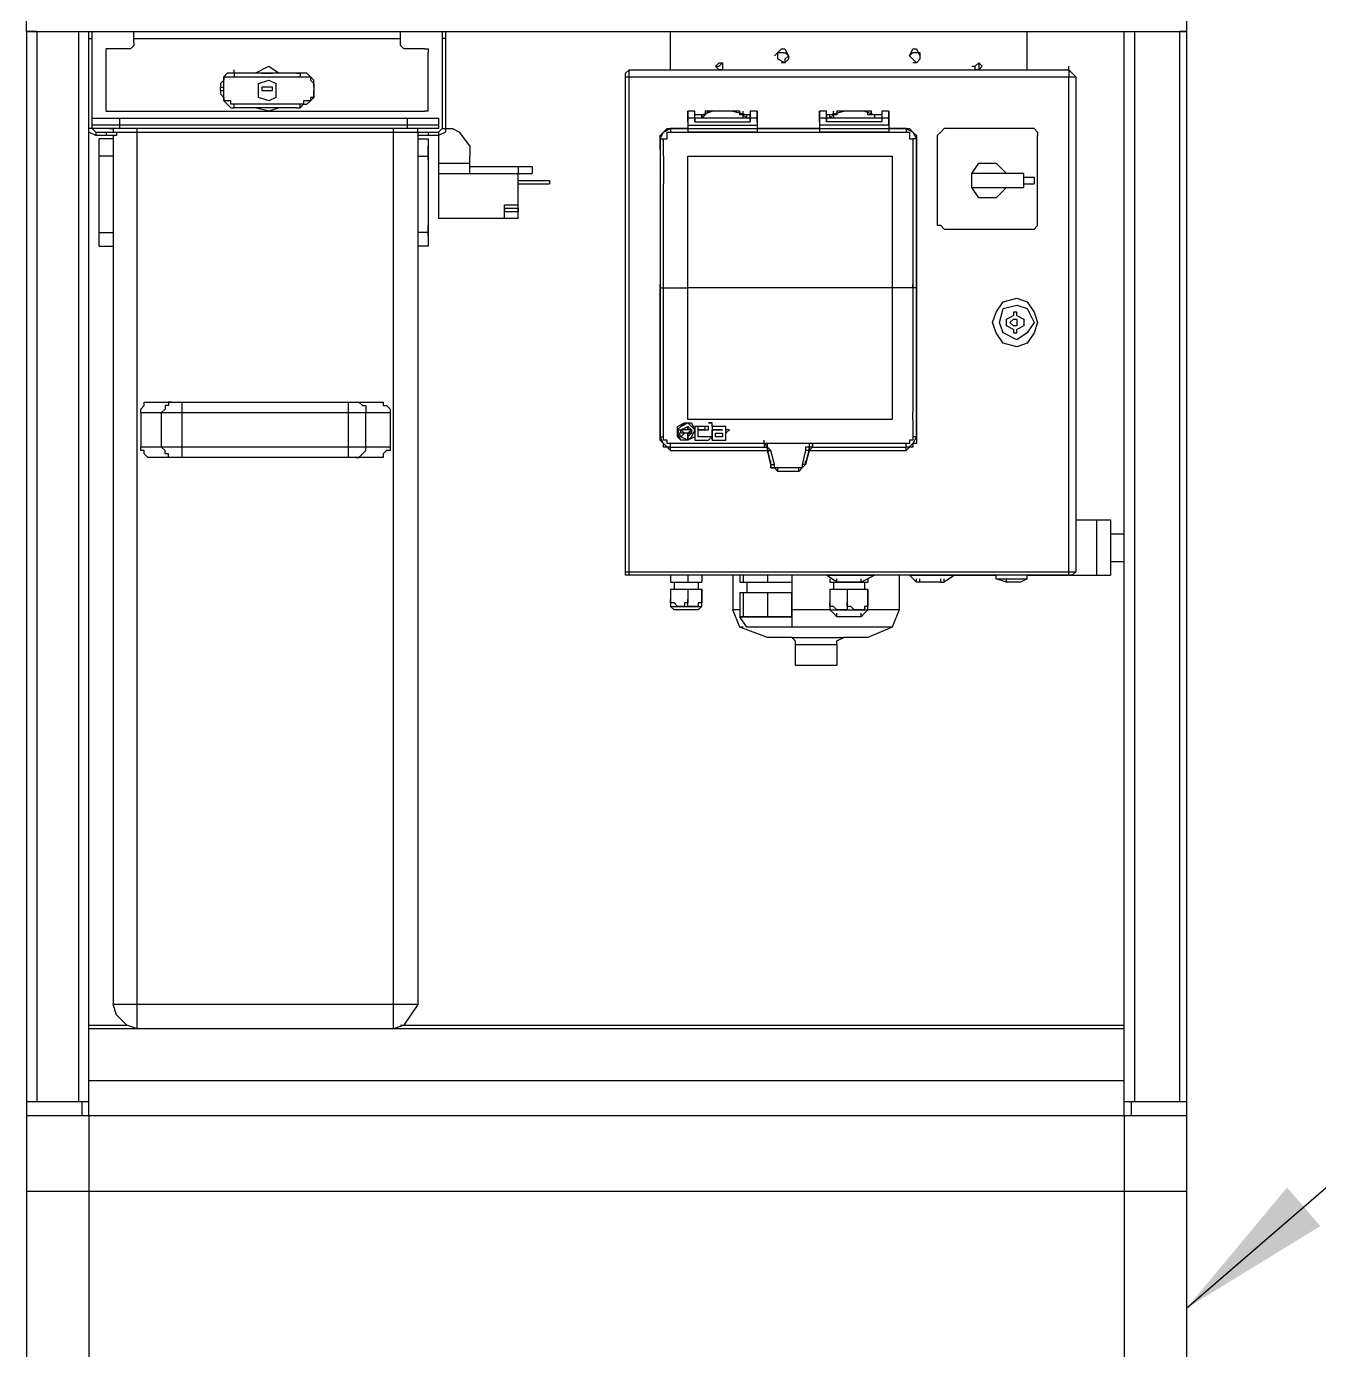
# Model space of a CAD drawing. Header units: millimetres. Extents: x 24306 to 29428, y 5751 to 9375.
# Drawn here: x 27338.8 to 27547.2, y 5994.1 to 6207.5 of the extents above; entities that cross this region are included whole.
import ezdxf

# ---------------------------------------------------------------- set-up
doc = ezdxf.new("R2010")
doc.units = ezdxf.units.MM
doc.layers.add('Equipment', color=123, linetype='Continuous')
doc.dimstyles.new('ISO-25', dxfattribs={"dimtxt": 2.5, "dimasz": 2.5, "dimexe": 1.25, "dimexo": 0.625, "dimtad": 1, "dimtxsty": 'Standard', "dimcen": 2.5, "dimadec": 0, "dimazin": 0, "dimtfac": 1, "dimtmove": 0, "dimatfit": 3, "dimfxl": 1, "dimarcsym": 0})

# ---------------------------------------------------------------- blocks, each defined once
blk = doc.blocks.new('A$C866d3e4f')
at = {"layer": 'Equipment', "linetype": 'Continuous'}
for points in [[(12.84, -42.44), (12.84, -44.12), (13.96, -44.12)], [(198.24, -44.12), (199.92, -44.12), (199.92, -42.44)], [(199.92, -44.12), (12.84, -44.12)], [(12.84, -44.12), (12.84, -218.91)], [(13.96, -44.12), (13.96, -216.67)], [(21.22, -44.12), (21.22, -216.67)], [(22.9, -218.91), (22.9, -44.12)], [(38.53, -50.26), (38.53, -44.12)], [(96.05, -50.26), (96.05, -44.12)], [(132.35, -44.12), (132.35, -45.23)], [(133.47, -44.12), (132.91, -44.12), (132.91, -45.23)], [(139.61, -45.79), (139.61, -44.12)], [(182.61, -45.79), (182.61, -44.12)], [(189.31, -45.23), (189.31, -44.12), (188.75, -44.12)], [(189.87, -218.91), (189.87, -44.12)], [(189.87, -45.23), (189.87, -44.12)], [(191.54, -44.12), (191.54, -216.67)], [(198.24, -44.12), (198.24, -216.67)], [(199.92, -44.12), (199.92, -218.91)], [(57.52, -48.03), (57.52, -48.03), (56.96, -46.91), (56.4, -46.91), (55.84, -48.03), (55.84, -48.58), (56.4, -49.14), (56.96, -49.14)], [(79.3, -48.03), (79.3, -48.03), (78.18, -46.91), (77.62, -46.91), (77.06, -48.03), (77.06, -48.58), (77.62, -49.14), (78.18, -49.14)], [(132.35, -45.23), (132.35, -59.75)], [(132.35, -45.23), (132.91, -45.23)], [(132.91, -45.23), (132.91, -59.75)], [(135.7, -46.91), (135.14, -46.91), (135.14, -47.47)], [(135.7, -46.91), (139.05, -46.91)], [(139.05, -46.91), (139.61, -46.35), (139.61, -45.79)], [(182.61, -45.23), (139.61, -45.23)], [(182.61, -45.79), (182.61, -46.35), (183.17, -46.91)], [(183.17, -46.91), (187.07, -46.91)], [(187.07, -47.47), (187.07, -46.91), (187.07, -46.91)], [(189.31, -59.75), (189.31, -45.23)], [(189.87, -45.23), (189.31, -45.23)], [(57.52, -48.03), (56.96, -47.47), (55.84, -47.47), (55.84, -48.58), (56.4, -49.14), (56.96, -48.58), (57.52, -48.03)], [(78.74, -48.03), (78.74, -47.47), (77.62, -47.47), (77.06, -48.03), (77.62, -48.58), (77.62, -49.14), (78.74, -48.58), (78.74, -48.03)], [(135.14, -56.96), (135.14, -47.47)], [(187.07, -56.96), (187.07, -47.47)], [(31.83, -50.26), (31.27, -50.82), (30.71, -51.38)], [(31.83, -50.26), (31.83, -49.7)], [(102.75, -50.26), (31.83, -50.26)], [(31.83, -50.26), (31.83, -50.82)], [(31.83, -50.82), (31.83, -51.38)], [(47.47, -49.7), (46.91, -49.7), (46.35, -49.14), (46.35, -49.14), (45.79, -49.7), (46.35, -50.26), (46.35, -50.26)], [(46.91, -49.7), (46.91, -49.7), (46.35, -49.14), (46.35, -49.7), (46.35, -50.26), (46.91, -50.26), (46.91, -49.7)], [(88.79, -49.7), (88.79, -49.7), (88.23, -49.14), (87.67, -49.14), (87.67, -50.26), (87.67, -50.26)], [(88.79, -49.7), (88.23, -49.7), (87.67, -49.14), (87.67, -49.7), (87.67, -50.26), (88.23, -50.26), (88.79, -49.7)], [(102.75, -131.23), (102.75, -50.26)], [(103.31, -51.38), (103.31, -50.82), (102.75, -50.26)], [(103.31, -51.38), (103.31, -50.82)], [(103.31, -51.38), (103.31, -50.82)], [(153.57, -53.05), (153.57, -52.49), (153.57, -52.49), (153.57, -51.93), (154.13, -51.38), (154.13, -51.38), (154.69, -50.82), (156.36, -50.82)], [(156.36, -50.82), (155.8, -50.82), (155.8, -51.38)], [(156.36, -50.82), (166.41, -50.82)], [(163.06, -50.82), (160.83, -49.7), (159.15, -50.82)], [(161.95, -50.82), (160.27, -50.82)], [(166.41, -50.82), (166.41, -50.26)], [(166.41, -50.82), (166.41, -51.38)], [(166.41, -50.82), (167.53, -50.82), (168.09, -51.38), (168.09, -51.38), (168.09, -51.93), (168.65, -52.49), (168.65, -53.05)], [(102.75, -51.38), (30.71, -51.38)], [(30.71, -51.38), (30.71, -131.23)], [(31.83, -131.79), (31.83, -51.38)], [(103.31, -51.38), (102.75, -51.38)], [(103.31, -131.23), (103.31, -51.38)], [(103.31, -51.38), (103.31, -51.38)], [(155.8, -51.38), (155.24, -51.38), (154.69, -51.38), (154.13, -51.38), (154.13, -51.93), (153.57, -52.49), (153.57, -53.05)], [(153.57, -53.05), (153.57, -53.61)], [(153.57, -53.05), (153.57, -53.61)], [(153.57, -53.05), (153.57, -53.05)], [(166.41, -51.38), (155.8, -51.38)], [(162.5, -53.61), (162.5, -52.49), (160.83, -51.93), (159.71, -52.49), (159.71, -53.61), (159.71, -54.73), (160.83, -55.28), (162.5, -54.73), (162.5, -53.61)], [(160.27, -53.61), (160.27, -53.05)], [(160.27, -53.05), (161.95, -53.05)], [(161.95, -53.05), (161.95, -53.61)], [(168.09, -53.05), (168.09, -52.49), (168.09, -51.93), (168.09, -51.38), (167.53, -51.38), (167.53, -51.38), (166.41, -51.38)], [(168.09, -53.05), (168.09, -52.49)], [(168.09, -53.61), (168.09, -53.05)], [(168.65, -53.05), (168.09, -53.05)], [(168.65, -53.61), (168.65, -53.05)], [(153.57, -53.61), (153.57, -54.73), (154.13, -54.73), (154.13, -55.28), (154.69, -55.28), (155.24, -55.28), (155.24, -55.84), (155.8, -55.84)], [(156.36, -56.4), (155.8, -56.4), (155.24, -55.84), (154.69, -55.84), (154.13, -55.28), (154.13, -55.28), (153.57, -54.73), (153.57, -54.17), (153.57, -54.17), (153.57, -53.61)], [(153.57, -53.61), (153.57, -53.61)], [(161.95, -53.61), (160.27, -53.61)], [(168.65, -53.61), (168.65, -54.17), (168.09, -54.73), (168.09, -55.28), (168.09, -55.28), (167.53, -55.84), (166.97, -56.4), (166.41, -56.4)], [(166.41, -55.84), (166.97, -55.84), (166.97, -55.28), (167.53, -55.28), (168.09, -55.28), (168.09, -54.73), (168.09, -54.73), (168.09, -53.61)], [(168.65, -53.61), (168.09, -53.61)], [(60.87, -58.08), (60.87, -56.96)], [(60.87, -56.96), (60.87, -56.96)], [(60.87, -56.96), (60.87, -59.19)], [(60.87, -56.96), (61.99, -56.96)], [(61.99, -56.96), (61.99, -56.96)], [(61.99, -56.96), (61.99, -58.08)], [(61.99, -57.52), (61.99, -58.64)], [(61.99, -57.52), (63.1, -57.52)], [(63.1, -58.08), (63.1, -57.52), (64.22, -57.52), (64.22, -56.96), (64.78, -56.96)], [(64.78, -56.96), (63.1, -57.52)], [(63.1, -58.08), (63.1, -57.52)], [(63.1, -58.08), (63.1, -57.52)], [(63.1, -58.08), (63.1, -57.52)], [(63.1, -58.08), (63.1, -57.52)], [(63.1, -57.52), (63.66, -57.52)], [(63.66, -57.52), (63.66, -56.96), (64.22, -56.96)], [(64.22, -56.96), (64.78, -56.96)], [(64.78, -56.96), (65.89, -56.96), (66.45, -56.96), (67.01, -56.96), (67.57, -56.96), (68.13, -56.96)], [(64.78, -56.96), (68.13, -56.96)], [(64.78, -56.96), (64.78, -56.96)], [(64.78, -56.96), (64.78, -56.96)], [(68.13, -56.96), (69.25, -56.96), (69.25, -57.52), (69.8, -57.52), (69.8, -58.08), (70.36, -58.08)], [(68.13, -56.96), (68.69, -56.96)], [(68.13, -56.96), (68.13, -56.96)], [(68.13, -56.96), (68.13, -56.96)], [(68.13, -56.96), (68.13, -56.96)], [(70.36, -57.52), (68.13, -56.96)], [(68.69, -56.96), (68.69, -56.96)], [(68.69, -56.96), (69.25, -56.96)], [(69.25, -56.96), (69.25, -57.52), (69.8, -57.52)], [(69.8, -57.52), (69.8, -56.96)], [(69.8, -57.52), (70.36, -58.08)], [(70.36, -58.08), (70.36, -57.52)], [(70.36, -58.08), (70.36, -57.52)], [(70.36, -57.52), (70.92, -57.52)], [(70.92, -58.08), (70.92, -56.96)], [(70.92, -56.96), (72.04, -56.96)], [(70.92, -58.08), (70.92, -57.52)], [(70.92, -57.52), (70.92, -58.08)], [(70.92, -58.08), (70.92, -57.52)], [(70.92, -58.08), (70.92, -57.52)], [(72.04, -56.96), (72.04, -59.19)], [(72.04, -58.08), (72.04, -56.96)], [(82.09, -58.08), (82.09, -56.96)], [(82.09, -56.96), (82.09, -56.96)], [(82.09, -56.96), (82.09, -59.19)], [(82.09, -56.96), (83.21, -56.96)], [(83.21, -56.96), (83.21, -56.96)], [(83.21, -56.96), (83.21, -58.08)], [(83.21, -58.08), (83.21, -57.52), (83.21, -57.52)], [(83.21, -57.52), (83.21, -58.08)], [(83.21, -57.52), (83.76, -57.52)], [(86, -56.96), (83.76, -57.52)], [(83.76, -58.08), (83.76, -57.52)], [(83.76, -58.08), (84.32, -57.52)], [(84.32, -58.08), (84.32, -57.52), (84.88, -57.52), (84.88, -56.96), (86, -56.96)], [(84.32, -57.52), (84.32, -56.96)], [(84.32, -58.08), (84.32, -57.52)], [(84.32, -57.52), (84.88, -57.52)], [(84.88, -57.52), (84.88, -56.96), (85.44, -56.96)], [(85.44, -56.96), (86, -56.96)], [(85.44, -56.96), (85.44, -56.96)], [(86, -56.96), (86, -56.96)], [(86, -56.96), (87.12, -56.96), (87.12, -56.96), (87.67, -56.96), (88.23, -56.96), (89.35, -56.96)], [(86, -56.96), (86, -56.96)], [(86, -56.96), (89.35, -56.96)], [(86, -56.96), (86, -56.96)], [(89.35, -56.96), (90.47, -56.96)], [(89.35, -56.96), (89.91, -56.96), (90.47, -57.52), (90.47, -57.52), (91.02, -58.08)], [(89.35, -56.96), (89.35, -56.96)], [(89.35, -56.96), (89.35, -56.96)], [(89.35, -56.96), (89.35, -56.96)], [(89.35, -56.96), (89.35, -56.96)], [(91.02, -57.52), (89.35, -56.96)], [(90.47, -56.96), (90.47, -57.52), (90.47, -57.52)], [(90.47, -57.52), (91.02, -57.52), (91.02, -58.08)], [(91.02, -58.08), (91.02, -57.52)], [(91.02, -58.08), (91.02, -57.52)], [(91.02, -57.52), (92.14, -57.52)], [(92.14, -58.08), (92.14, -56.96)], [(92.14, -56.96), (93.26, -56.96)], [(92.14, -58.64), (92.14, -57.52)], [(93.26, -56.96), (93.26, -56.96)], [(93.26, -56.96), (93.26, -59.19)], [(93.26, -58.08), (93.26, -56.96)], [(135.14, -56.96), (135.14, -56.96), (135.7, -56.96)], [(187.07, -56.96), (135.7, -56.96)], [(156.36, -56.4), (155.8, -56.4), (155.8, -55.84)], [(155.8, -55.84), (166.41, -55.84)], [(156.36, -56.4), (166.41, -56.4)], [(159.15, -56.4), (160.83, -56.96), (163.06, -56.4)], [(160.27, -56.4), (161.95, -56.4)], [(166.41, -56.4), (166.41, -55.84)], [(187.07, -56.96), (187.07, -56.96), (187.07, -56.96)], [(37.41, -59.75), (36.86, -60.31), (36.86, -60.87)], [(37.41, -59.75), (51.93, -59.75)], [(53.05, -60.87), (52.49, -60.31), (51.93, -59.75)], [(58.08, -59.75), (57.52, -59.75), (56.96, -60.31), (56.4, -60.87), (56.4, -61.43)], [(58.08, -59.75), (56.96, -60.31), (56.4, -61.43)], [(58.08, -59.75), (58.08, -60.31)], [(58.08, -59.75), (58.08, -59.75)], [(60.87, -59.75), (58.08, -59.75)], [(58.08, -59.75), (60.87, -59.75)], [(60.87, -58.08), (60.87, -58.64)], [(60.87, -58.08), (60.87, -58.08)], [(60.87, -59.19), (60.87, -58.08), (60.87, -58.08)], [(60.87, -58.64), (60.87, -58.08)], [(60.87, -58.08), (61.99, -58.08)], [(60.87, -59.19), (60.87, -59.75)], [(60.87, -59.19), (60.87, -59.75)], [(60.87, -59.19), (72.04, -59.19)], [(60.87, -59.75), (60.87, -59.75)], [(60.87, -59.75), (60.87, -60.31)], [(72.04, -59.75), (60.87, -59.75)], [(61.99, -58.08), (61.99, -58.64)], [(61.99, -58.08), (70.92, -58.08)], [(61.99, -58.08), (61.99, -58.08)], [(61.99, -58.64), (70.92, -58.64)], [(63.1, -58.08), (70.36, -58.08)], [(70.92, -58.08), (70.92, -58.64)], [(70.92, -58.08), (70.92, -58.64)], [(70.92, -58.08), (70.92, -58.08)], [(70.92, -58.64), (70.92, -58.08)], [(70.92, -58.64), (70.92, -58.08)], [(70.92, -58.08), (70.92, -58.08)], [(70.92, -58.08), (72.04, -58.08)], [(72.04, -58.64), (72.04, -58.08)], [(72.04, -58.08), (72.04, -58.08)], [(72.04, -58.08), (72.04, -59.19)], [(72.04, -58.08), (72.04, -58.08)], [(72.04, -58.08), (72.04, -58.64)], [(72.04, -59.19), (72.04, -59.75)], [(72.04, -59.19), (72.04, -59.75)], [(72.04, -59.75), (72.04, -60.31)], [(82.09, -59.75), (72.04, -59.75)], [(72.04, -59.75), (82.09, -59.75)], [(72.04, -59.75), (72.04, -59.75)], [(82.09, -58.08), (82.09, -58.08)], [(82.09, -58.64), (82.09, -58.08)], [(82.09, -58.08), (82.09, -58.64)], [(82.09, -58.08), (82.09, -58.08)], [(82.09, -58.08), (82.09, -59.19)], [(82.09, -58.08), (83.21, -58.08)], [(82.09, -59.19), (82.09, -59.75)], [(82.09, -59.19), (82.09, -59.75)], [(93.26, -59.19), (82.09, -59.19)], [(82.09, -59.75), (82.09, -59.75)], [(82.09, -59.75), (82.09, -60.31)], [(93.26, -59.75), (82.09, -59.75)], [(83.21, -58.08), (83.21, -58.08)], [(83.21, -58.08), (83.21, -58.08)], [(83.21, -58.64), (83.21, -58.08)], [(83.21, -58.08), (83.21, -58.64)], [(83.21, -58.08), (83.21, -58.64)], [(83.21, -58.08), (92.14, -58.08)], [(83.21, -58.08), (83.21, -58.08)], [(92.14, -58.64), (83.21, -58.64)], [(83.76, -58.08), (84.32, -58.08)], [(84.32, -58.08), (91.02, -58.08)], [(92.14, -58.08), (92.14, -58.64)], [(92.14, -58.08), (92.14, -58.08)], [(92.14, -58.08), (93.26, -58.08)], [(93.26, -58.64), (93.26, -58.08)], [(93.26, -58.08), (93.26, -58.08)], [(93.26, -58.08), (93.26, -59.19)], [(93.26, -58.08), (93.26, -58.08)], [(93.26, -58.08), (93.26, -58.64)], [(93.26, -59.19), (93.26, -59.75)], [(93.26, -59.19), (93.26, -59.75)], [(93.26, -59.75), (93.26, -60.31)], [(96.05, -59.75), (93.26, -59.75)], [(93.26, -59.75), (96.05, -59.75)], [(93.26, -59.75), (93.26, -59.75)], [(97.73, -61.43), (97.73, -60.87), (97.17, -60.31), (96.61, -59.75), (96.05, -59.75)], [(96.05, -59.75), (96.05, -59.75)], [(96.05, -59.75), (96.05, -60.31)], [(97.73, -61.43), (97.17, -60.31), (96.05, -59.75)], [(131.23, -59.75), (130.11, -60.31)], [(132.35, -59.75), (131.23, -59.75)], [(132.91, -59.75), (132.35, -59.75)], [(132.35, -59.75), (132.35, -60.31), (133.47, -60.87)], [(132.91, -59.75), (132.91, -59.75), (133.47, -60.31)], [(133.47, -58.08), (133.47, -59.19)], [(189.31, -58.08), (133.47, -58.08)], [(133.47, -59.19), (189.31, -59.19)], [(133.47, -59.19), (133.47, -59.75), (133.47, -59.75)], [(133.47, -59.75), (189.31, -59.75)], [(136.82, -60.31), (136.82, -59.75), (136.82, -59.75)], [(138.49, -59.75), (138.49, -58.08)], [(140.72, -204.94), (140.72, -59.75)], [(182.05, -204.94), (182.05, -59.75)], [(184.84, -59.75), (184.84, -58.08)], [(186.52, -59.75), (185.96, -59.75), (185.96, -60.31)], [(188.75, -60.31), (189.31, -59.75), (189.31, -59.75)], [(188.75, -60.87), (189.87, -60.31), (189.87, -59.75)], [(189.31, -59.75), (189.31, -59.19)], [(189.31, -59.75), (189.31, -59.19)], [(189.31, -59.75), (189.87, -59.75)], [(36.86, -75.39), (36.86, -60.87)], [(53.05, -60.87), (53.05, -75.39)], [(56.4, -109.45), (56.4, -61.43)], [(56.4, -61.43), (56.4, -62.54)], [(56.4, -61.43), (56.4, -61.43)], [(56.4, -61.43), (56.96, -61.43)], [(58.08, -60.31), (57.52, -60.31), (57.52, -60.87), (57.52, -60.87), (57.52, -61.43), (56.96, -61.43), (56.96, -61.43)], [(56.96, -61.43), (56.96, -62.54)], [(69.25, -60.31), (58.08, -60.31)], [(60.87, -60.31), (72.04, -60.31)], [(94.93, -60.31), (69.25, -60.31)], [(82.09, -60.31), (93.26, -60.31)], [(96.05, -60.31), (94.93, -60.31)], [(97.17, -61.43), (97.17, -61.43), (96.61, -61.43), (96.61, -60.87), (96.61, -60.87), (96.61, -60.31), (96.05, -60.31)], [(97.17, -64.22), (97.17, -61.43)], [(97.73, -61.43), (97.17, -61.43)], [(97.73, -62.54), (97.73, -61.43)], [(97.73, -61.43), (97.73, -109.45)], [(97.73, -61.43), (97.73, -61.43)], [(97.73, -61.43), (97.73, -61.43)], [(128.44, -62.54), (130.11, -60.31)], [(133.47, -60.31), (133.47, -60.87)], [(136.82, -60.31), (133.47, -60.31)], [(133.47, -60.87), (133.47, -74.27)], [(133.47, -60.87), (136.82, -60.87)], [(135.14, -60.31), (135.14, -60.87)], [(135.14, -61.43), (135.14, -78.74)], [(136.82, -61.43), (135.14, -61.43)], [(136.82, -60.31), (136.82, -201.04)], [(136.82, -60.31), (136.82, -60.87)], [(185.4, -60.31), (136.82, -60.31)], [(185.4, -60.31), (185.4, -60.87)], [(188.75, -60.31), (185.4, -60.31)], [(185.4, -60.87), (188.75, -60.87)], [(185.96, -60.87), (185.96, -201.04)], [(185.96, -61.43), (188.19, -61.43)], [(187.07, -60.31), (187.07, -60.87)], [(188.19, -78.74), (188.19, -61.43)], [(188.75, -60.31), (188.75, -60.87)], [(56.4, -62.54), (56.4, -81.53)], [(56.96, -62.54), (56.96, -64.22)], [(97.73, -63.1), (97.73, -62.54)], [(97.73, -63.1), (97.73, -75.39)], [(128.44, -62.54), (128.44, -64.22)], [(135.14, -63.1), (135.14, -62.54)], [(135.14, -64.78), (135.14, -63.1)], [(135.14, -63.66), (135.14, -63.1)], [(135.14, -63.66), (135.14, -63.1)], [(135.14, -63.66), (135.14, -64.78)], [(188.19, -63.1), (188.19, -62.54)], [(188.19, -64.78), (188.19, -63.1)], [(188.19, -63.66), (188.19, -63.1)], [(188.19, -64.78), (188.19, -63.66)], [(188.19, -63.66), (188.19, -63.66)], [(41.88, -69.25), (43.56, -70.92), (46.35, -70.92), (47.47, -69.25), (47.47, -67.01), (46.35, -65.34), (43.56, -65.34), (41.88, -67.01)], [(56.96, -64.22), (56.96, -84.32)], [(60.31, -64.22), (60.31, -106.66)], [(93.26, -64.22), (60.31, -64.22)], [(93.26, -106.66), (93.26, -64.22)], [(97.17, -64.22), (97.17, -68.69)], [(118.39, -65.89), (118.39, -67.01)], [(128.44, -65.89), (118.39, -65.89)], [(120.62, -65.89), (120.62, -67.01)], [(128.44, -67.01), (128.44, -64.22)], [(133.47, -65.34), (128.44, -65.34)], [(135.14, -64.78), (135.14, -64.22)], [(135.14, -64.78), (135.14, -64.22)], [(135.14, -64.78), (135.14, -64.22)], [(136.82, -64.22), (135.14, -64.22)], [(185.96, -64.22), (188.19, -64.22)], [(188.19, -64.78), (188.19, -64.22)], [(188.19, -64.78), (188.19, -64.78)], [(188.19, -64.78), (188.19, -64.78)], [(39.09, -67.57), (37.41, -67.57)], [(37.41, -67.57), (37.41, -68.69)], [(39.09, -67.01), (47.47, -67.01)], [(39.09, -69.25), (39.09, -67.01)], [(115.6, -68.13), (115.6, -68.69)], [(120.62, -68.13), (115.6, -68.13)], [(133.47, -67.01), (118.39, -67.01)], [(120.62, -74.27), (120.62, -67.01)], [(39.09, -68.69), (37.41, -68.69)], [(47.47, -69.25), (39.09, -69.25)], [(97.17, -74.27), (97.17, -68.69)], [(120.62, -68.69), (115.6, -68.69)], [(120.62, -72.6), (120.62, -72.04)], [(122.86, -72.04), (120.62, -72.04)], [(122.86, -74.27), (122.86, -72.04)], [(97.17, -85.44), (97.17, -74.27)], [(120.62, -72.6), (120.62, -73.15)], [(122.86, -72.6), (120.62, -72.6)], [(122.86, -73.15), (120.62, -73.15)], [(120.62, -74.27), (133.47, -74.27)], [(122.86, -72.6), (122.86, -73.15)], [(36.86, -75.39), (36.86, -75.39), (37.41, -75.95)], [(51.93, -75.95), (37.41, -75.95)], [(51.93, -75.95), (52.49, -75.39), (53.05, -75.39)], [(97.73, -75.39), (97.73, -84.88)], [(135.14, -77.06), (135.14, -75.39)], [(135.14, -75.95), (135.14, -75.39)], [(135.14, -75.95), (135.14, -75.39)], [(135.14, -75.39), (135.14, -75.39)], [(135.14, -75.95), (135.14, -77.06)], [(135.14, -76.51), (136.82, -76.51)], [(188.19, -76.51), (185.96, -76.51)], [(188.19, -77.06), (188.19, -75.39)], [(188.19, -75.95), (188.19, -75.39)], [(188.19, -75.39), (188.19, -75.39)], [(188.19, -77.06), (188.19, -75.95)], [(188.19, -75.95), (188.19, -75.95)], [(135.14, -77.06), (135.14, -77.06)], [(135.14, -77.06), (135.14, -77.06)], [(135.14, -77.06), (135.14, -77.06)], [(135.14, -78.74), (136.82, -78.74)], [(188.19, -78.74), (185.96, -78.74)], [(188.19, -77.06), (188.19, -77.06)], [(188.19, -77.06), (188.19, -77.06)], [(188.19, -77.06), (188.19, -77.06)], [(56.4, -81.53), (56.4, -85.44)], [(56.96, -84.32), (56.96, -85.44)], [(56.96, -85.44), (56.96, -84.88)], [(97.17, -85.44), (97.17, -84.88)], [(97.73, -85.44), (97.73, -84.88)], [(44.12, -91.02), (43.56, -89.35), (42.44, -87.67), (40.21, -87.12), (38.53, -87.67), (37.41, -89.35), (36.86, -91.02), (37.41, -92.7), (38.53, -94.38), (40.21, -94.93), (42.44, -94.38), (43.56, -92.7), (44.12, -91.02)], [(56.4, -85.44), (60.31, -85.44)], [(56.4, -85.44), (56.4, -86.56)], [(56.4, -86.56), (56.4, -95.49)], [(56.96, -85.44), (56.96, -85.44)], [(56.96, -85.44), (56.96, -86)], [(56.96, -85.44), (56.96, -85.44)], [(56.96, -86), (56.96, -97.17)], [(60.31, -85.44), (93.26, -85.44)], [(97.73, -85.44), (93.26, -85.44)], [(97.17, -85.44), (97.17, -85.44)], [(97.17, -85.44), (97.17, -85.44)], [(97.17, -86.56), (97.17, -85.44)], [(97.17, -107.22), (97.17, -86.56)], [(97.73, -89.91), (97.73, -85.44)], [(43, -91.02), (42.44, -88.79), (40.21, -88.23), (38.53, -88.79), (37.41, -91.02), (38.53, -92.7), (40.21, -93.82), (42.44, -92.7), (43, -91.02)], [(40.21, -89.35), (40.77, -89.35)], [(40.21, -89.91), (40.21, -89.35)], [(40.77, -89.35), (40.77, -89.91)], [(40.21, -89.91), (39.09, -90.47), (39.09, -91.58), (40.21, -92.14)], [(41.32, -91.02), (40.77, -90.47), (40.21, -90.47), (40.21, -91.58), (40.21, -91.58), (40.77, -91.58), (41.32, -91.02)], [(40.77, -92.14), (41.88, -91.58), (41.88, -90.47), (40.77, -89.91)], [(97.73, -109.45), (97.73, -89.91)], [(40.21, -92.7), (40.21, -92.14)], [(40.77, -92.7), (40.21, -92.7)], [(40.77, -92.14), (40.77, -92.7)], [(56.4, -95.49), (56.4, -109.45)], [(56.96, -97.17), (56.96, -98.84)], [(56.96, -98.84), (56.96, -105.54)], [(179.82, -103.87), (142.4, -103.87), (142.4, -104.43), (141.84, -104.43), (141.84, -104.43), (141.28, -104.99), (141.28, -105.54)], [(146.87, -103.87), (146.31, -103.87), (145.75, -104.43), (145.19, -104.43), (145.19, -105.54)], [(147.98, -112.8), (147.98, -103.87)], [(174.79, -112.8), (174.79, -103.87)], [(176.46, -103.87), (177.02, -103.87), (177.02, -104.43), (177.58, -104.43), (177.58, -104.99), (178.14, -105.54)], [(181.49, -105.54), (181.49, -104.99), (180.93, -104.43), (180.93, -104.43), (180.93, -104.43), (180.93, -103.87), (179.82, -103.87)], [(56.96, -106.66), (56.96, -105.54)], [(56.96, -106.66), (56.96, -108.34)], [(60.31, -106.66), (93.26, -106.66)], [(141.28, -105.54), (141.28, -111.13)], [(181.49, -105.54), (141.28, -105.54)], [(145.19, -111.13), (145.19, -105.54)], [(178.14, -111.13), (178.14, -105.54)], [(181.49, -105.54), (181.49, -111.13)], [(56.96, -108.34), (56.96, -109.45)], [(87.12, -108.89), (86.56, -108.34)], [(86.56, -108.34), (87.12, -108.34)], [(87.12, -108.34), (87.12, -107.78)], [(87.12, -107.78), (89.35, -107.78)], [(87.12, -108.89), (87.12, -108.34)], [(87.67, -108.34), (87.67, -108.34)], [(87.67, -108.34), (89.35, -108.34)], [(89.35, -108.34), (87.67, -108.34)], [(89.35, -107.78), (89.35, -107.22)], [(89.35, -107.78), (89.35, -107.22)], [(89.91, -107.22), (89.91, -107.22), (89.35, -107.22), (89.35, -107.22), (89.91, -107.22)], [(89.35, -107.78), (89.35, -110.01)], [(89.35, -110.01), (89.35, -108.34)], [(89.35, -108.34), (89.35, -110.01)], [(89.91, -108.34), (89.91, -107.78)], [(89.91, -107.78), (92.14, -107.78)], [(91.58, -108.34), (89.91, -108.34)], [(90.47, -108.34), (90.47, -107.78)], [(90.47, -108.34), (91.58, -108.34)], [(91.58, -108.34), (90.47, -108.34)], [(91.58, -108.34), (91.58, -107.78)], [(91.58, -109.45), (91.58, -108.34)], [(94.93, -108.34), (94.38, -107.78), (93.26, -107.22), (92.7, -107.78), (92.14, -108.34), (92.7, -109.45), (93.26, -110.01), (94.38, -109.45), (94.93, -108.34)], [(92.14, -109.45), (93.26, -110.01), (94.38, -110.01), (94.93, -109.45), (94.93, -107.78), (93.82, -107.22), (92.7, -107.22), (92.14, -108.34)], [(92.14, -109.45), (93.26, -110.01), (94.38, -110.01), (94.93, -108.89), (94.93, -108.34), (93.82, -107.22), (93.26, -107.22), (92.14, -108.34)], [(92.14, -107.78), (92.14, -108.34)], [(92.14, -108.34), (92.14, -110.01)], [(92.14, -108.34), (92.14, -108.34)], [(92.14, -108.34), (92.14, -108.34)], [(92.14, -108.34), (92.14, -108.34)], [(94.38, -108.34), (93.26, -107.78), (92.7, -108.34)], [(92.7, -108.89), (92.7, -108.34)], [(93.26, -108.89), (92.7, -108.34)], [(92.7, -108.34), (94.38, -108.34)], [(92.7, -108.34), (92.7, -108.89), (93.26, -109.45), (93.26, -110.01)], [(93.26, -107.78), (93.26, -108.34)], [(93.26, -108.34), (93.26, -107.78)], [(93.26, -110.01), (94.38, -109.45), (94.93, -108.34), (94.38, -108.34)], [(94.38, -108.34), (93.82, -108.89)], [(94.38, -108.89), (94.38, -108.34)], [(97.17, -108.34), (97.17, -107.22)], [(97.17, -109.45), (97.17, -108.34)], [(56.4, -109.45), (56.4, -108.89)], [(56.4, -109.45), (56.96, -109.45)], [(56.4, -109.45), (56.4, -110.57), (56.96, -110.57), (56.96, -111.13), (58.08, -111.13)], [(56.4, -109.45), (56.96, -110.57), (58.08, -111.69)], [(56.96, -109.45), (56.96, -110.01), (57.52, -110.01), (57.52, -110.57), (58.08, -110.57)], [(58.08, -110.57), (73.15, -110.57)], [(58.08, -111.13), (58.08, -110.57)], [(58.08, -111.13), (58.08, -110.57)], [(73.15, -110.57), (73.71, -110.57)], [(73.15, -111.13), (73.15, -110.57)], [(73.15, -111.13), (73.15, -110.57)], [(73.15, -110.57), (73.71, -110.57), (73.71, -111.13), (74.27, -111.13), (74.27, -111.69)], [(73.15, -111.13), (73.15, -110.57)], [(73.15, -111.13), (73.15, -110.57)], [(73.15, -110.57), (73.15, -110.57), (73.15, -111.13), (73.71, -111.13)], [(73.71, -110.57), (74.83, -110.57)], [(74.83, -110.57), (79.3, -110.57)], [(79.3, -110.57), (80.41, -110.57)], [(79.86, -111.69), (79.86, -111.69), (80.41, -111.13), (80.41, -110.57), (80.97, -110.57)], [(80.97, -110.57), (80.41, -110.57)], [(80.41, -111.13), (80.41, -110.57)], [(80.41, -111.13), (80.97, -110.57)], [(80.97, -110.57), (80.97, -110.01)], [(80.97, -110.57), (96.05, -110.57)], [(80.97, -110.57), (80.97, -111.13)], [(87.12, -110.01), (87.12, -108.89)], [(89.35, -110.01), (87.12, -110.01)], [(87.67, -108.89), (87.67, -109.45)], [(88.79, -108.89), (87.67, -108.89)], [(87.67, -109.45), (88.79, -109.45)], [(88.79, -109.45), (88.79, -108.89)], [(89.35, -109.45), (91.58, -109.45)], [(89.91, -110.01), (89.35, -109.45)], [(92.14, -110.01), (89.91, -110.01)], [(92.14, -109.45), (92.14, -109.45)], [(93.26, -108.89), (92.7, -108.89)], [(92.7, -108.89), (93.26, -108.89)], [(93.26, -108.89), (93.26, -110.01)], [(93.26, -110.01), (93.26, -108.89)], [(93.26, -108.89), (94.38, -108.89)], [(93.82, -108.89), (94.38, -109.45), (93.82, -108.89)], [(93.82, -108.89), (94.38, -108.89)], [(96.05, -111.13), (97.17, -111.13), (97.17, -110.57), (97.73, -110.01), (97.73, -109.45)], [(96.05, -110.57), (96.61, -110.57), (96.61, -110.01), (97.17, -110.01), (97.17, -109.45)], [(96.05, -111.69), (97.17, -110.57), (97.73, -109.45)], [(96.05, -111.13), (96.05, -110.57)], [(96.05, -111.13), (96.05, -110.57)], [(97.73, -109.45), (97.17, -109.45)], [(97.73, -109.45), (97.73, -108.89)], [(97.73, -109.45), (97.73, -108.89)], [(73.15, -111.13), (58.08, -111.13)], [(58.08, -111.69), (58.08, -111.13)], [(73.71, -111.69), (58.08, -111.69)], [(73.71, -111.69), (73.15, -111.13)], [(73.71, -111.69), (73.15, -111.13)], [(73.71, -111.69), (73.71, -111.13)], [(73.71, -111.69), (73.71, -111.13)], [(73.71, -111.13), (73.71, -111.69)], [(73.71, -111.69), (73.71, -111.69)], [(73.71, -111.69), (74.27, -111.69)], [(73.71, -111.69), (73.71, -111.69)], [(73.71, -111.69), (74.27, -113.92)], [(74.27, -113.92), (73.71, -111.69)], [(73.71, -111.69), (73.71, -111.69)], [(73.71, -111.69), (73.71, -111.69)], [(73.71, -111.69), (73.71, -111.69)], [(74.27, -111.69), (74.27, -111.69)], [(74.27, -111.69), (74.83, -113.92)], [(79.3, -113.92), (79.86, -111.69)], [(80.41, -111.69), (79.86, -111.69)], [(80.41, -111.69), (79.86, -113.92)], [(79.86, -113.92), (80.41, -111.69)], [(96.05, -111.13), (80.41, -111.13)], [(80.97, -111.13), (80.41, -111.13)], [(80.97, -111.13), (80.41, -111.13), (80.41, -111.69), (80.41, -111.69)], [(80.41, -111.13), (80.41, -111.69), (80.41, -111.69)], [(80.41, -111.69), (80.41, -111.13)], [(80.41, -111.69), (80.41, -111.13)], [(80.41, -111.69), (80.41, -111.69), (80.41, -111.13)], [(96.05, -111.69), (80.41, -111.69)], [(80.41, -111.69), (80.41, -111.69)], [(80.41, -111.69), (80.41, -111.69)], [(96.05, -111.69), (96.05, -111.13)], [(141.28, -111.13), (141.28, -111.69), (141.84, -111.69), (142.4, -112.24), (142.4, -112.24), (142.4, -112.8), (142.96, -112.8)], [(141.28, -111.13), (181.49, -111.13)], [(142.96, -112.8), (179.82, -112.8)], [(146.87, -112.8), (146.31, -112.8), (145.75, -112.24), (145.19, -111.69), (145.19, -111.13)], [(176.46, -112.8), (177.02, -112.8), (177.02, -112.24), (177.58, -112.24), (177.58, -111.69), (178.14, -111.13)], [(179.82, -112.8), (180.37, -112.8), (180.93, -112.24), (180.93, -111.69), (181.49, -111.69), (181.49, -111.13)], [(74.27, -113.92), (74.27, -113.36)], [(74.27, -113.92), (74.27, -113.36)], [(74.27, -113.92), (74.83, -113.92)], [(75.39, -115.04), (74.83, -114.48), (74.83, -114.48), (74.83, -114.48), (74.27, -113.92)], [(74.27, -113.92), (74.83, -114.48), (74.83, -114.48), (74.83, -114.48), (75.39, -115.04)], [(74.83, -113.92), (74.83, -114.48), (74.83, -114.48), (74.83, -114.48), (75.39, -114.48)], [(75.39, -115.04), (75.39, -114.48)], [(75.39, -114.48), (78.74, -114.48)], [(75.39, -115.04), (75.39, -114.48)], [(75.39, -115.04), (78.74, -115.04)], [(78.74, -114.48), (79.3, -114.48), (79.3, -114.48), (79.3, -114.48), (79.3, -113.92)], [(78.74, -115.04), (79.3, -114.48), (79.3, -114.48), (79.3, -114.48), (79.86, -114.48), (79.86, -113.92)], [(79.86, -113.92), (79.86, -114.48), (79.3, -114.48), (79.3, -114.48), (79.3, -114.48), (78.74, -115.04)], [(78.74, -114.48), (78.74, -114.48)], [(78.74, -115.04), (78.74, -114.48)], [(78.74, -115.04), (78.74, -114.48)], [(79.86, -113.92), (79.3, -113.92)], [(79.86, -113.92), (79.86, -113.36)], [(30.71, -122.86), (25.13, -122.86)], [(25.13, -122.86), (25.13, -131.79)], [(27.36, -122.86), (27.36, -131.79)], [(25.13, -125.09), (22.9, -125.09)], [(25.13, -129.56), (22.9, -129.56)], [(38.53, -131.79), (25.13, -131.79)], [(103.31, -131.23), (30.71, -131.23)], [(30.71, -131.23), (31.27, -131.79), (31.83, -131.79)], [(31.83, -131.79), (31.83, -131.23)], [(31.83, -131.79), (102.75, -131.79)], [(38.53, -132.35), (38.53, -131.79)], [(50.26, -131.79), (43.56, -131.79)], [(43.56, -132.35), (43.56, -131.79)], [(57.52, -131.79), (50.26, -131.79)], [(50.26, -131.79), (50.26, -131.79)], [(50.26, -131.79), (51.93, -132.91)], [(56.4, -132.91), (57.52, -131.79)], [(57.52, -131.79), (57.52, -131.79)], [(59.19, -131.79), (59.19, -137.37)], [(70.92, -131.79), (63.1, -131.79)], [(63.1, -131.79), (63.1, -131.79)], [(63.1, -131.79), (65.34, -132.91)], [(65.34, -132.91), (69.25, -132.91), (70.92, -131.79)], [(70.92, -131.79), (70.92, -131.79)], [(76.51, -131.79), (76.51, -132.91)], [(76.51, -131.79), (76.51, -132.91)], [(80.41, -131.79), (80.41, -132.91)], [(80.41, -131.79), (80.41, -132.91)], [(84.32, -131.79), (84.32, -132.91)], [(84.88, -131.79), (84.88, -132.91)], [(86, -131.79), (86, -137.37)], [(91.02, -131.79), (91.02, -132.91)], [(91.02, -131.79), (91.02, -132.91)], [(93.26, -131.79), (93.26, -132.91)], [(93.26, -131.79), (93.26, -132.91)], [(96.05, -131.79), (96.05, -132.91)], [(96.05, -131.79), (96.05, -132.91)], [(102.75, -131.79), (102.75, -131.23)], [(102.75, -131.79), (102.75, -131.23)], [(102.75, -131.79), (103.31, -131.79), (103.31, -131.23)], [(43.56, -132.35), (38.53, -132.35)], [(38.53, -132.35), (39.65, -132.91)], [(39.65, -132.91), (40.21, -132.91)], [(40.21, -132.91), (41.88, -132.91), (43.56, -132.35)], [(41.88, -132.91), (41.88, -132.35)], [(51.93, -132.91), (51.93, -132.35)], [(52.49, -132.91), (51.93, -132.91)], [(52.49, -132.91), (52.49, -132.35)], [(52.49, -132.91), (55.84, -132.91)], [(55.84, -132.91), (55.84, -132.35)], [(55.84, -132.91), (56.4, -132.91)], [(56.4, -132.91), (56.4, -132.35)], [(64.22, -132.35), (64.22, -132.91)], [(64.22, -132.35), (64.22, -132.91)], [(70.36, -132.91), (64.22, -132.91)], [(70.36, -134.02), (64.22, -134.02)], [(64.22, -134.02), (64.22, -136.82)], [(64.22, -137.37), (64.22, -134.02)], [(64.78, -132.91), (64.78, -134.02)], [(65.34, -132.91), (65.34, -132.35)], [(65.34, -132.91), (65.34, -132.35)], [(65.34, -132.91), (65.34, -132.35)], [(67.57, -132.91), (67.57, -132.91)], [(67.57, -132.91), (67.57, -132.91)], [(67.57, -134.02), (67.57, -136.82)], [(67.57, -134.02), (67.57, -136.82)], [(69.25, -132.91), (69.25, -132.35)], [(69.25, -132.91), (69.25, -132.35)], [(69.25, -132.91), (69.25, -132.35)], [(69.8, -132.91), (69.8, -134.02)], [(70.36, -132.35), (70.36, -132.91)], [(70.36, -132.35), (70.36, -132.91)], [(70.36, -134.02), (70.36, -137.37)], [(70.36, -134.02), (70.36, -136.82)], [(84.88, -132.91), (76.51, -132.91)], [(76.51, -132.91), (76.51, -134.58)], [(83.76, -132.91), (83.76, -134.58)], [(96.05, -132.91), (91.02, -132.91)], [(96.05, -134.02), (91.02, -134.02)], [(91.02, -134.02), (91.02, -136.26)], [(91.02, -136.82), (91.02, -134.02)], [(91.58, -132.91), (91.58, -134.02)], [(93.26, -134.02), (93.26, -136.26)], [(93.26, -134.02), (93.26, -136.26)], [(95.49, -132.91), (95.49, -134.02)], [(96.05, -134.02), (96.05, -136.82)], [(96.05, -134.02), (96.05, -136.26)], [(64.22, -136.82), (64.22, -136.26)], [(67.57, -136.82), (67.57, -136.26)], [(70.36, -136.82), (70.36, -136.26)], [(84.88, -134.58), (76.51, -134.58)], [(76.51, -134.58), (76.51, -138.49)], [(76.51, -138.49), (76.51, -134.58)], [(80.41, -134.58), (80.41, -138.49)], [(80.41, -134.58), (80.41, -138.49)], [(84.32, -134.58), (84.32, -138.49)], [(84.88, -134.58), (84.88, -138.49)], [(91.02, -136.26), (91.02, -135.7)], [(91.02, -136.26), (91.58, -136.26), (91.58, -136.82), (92.14, -136.82)], [(92.14, -136.82), (93.26, -136.82), (93.26, -136.26), (93.26, -136.26)], [(93.26, -136.26), (93.26, -135.7)], [(93.26, -136.26), (93.82, -136.26), (93.82, -136.82), (94.93, -136.82)], [(94.93, -136.82), (94.93, -136.82), (95.49, -136.26), (96.05, -136.26)], [(96.05, -136.26), (96.05, -135.7)], [(59.19, -137.37), (64.22, -137.37)], [(59.19, -137.37), (60.31, -140.17)], [(64.22, -136.82), (64.78, -136.82), (64.78, -137.37), (65.89, -137.37)], [(70.36, -137.37), (64.22, -137.37)], [(64.22, -137.37), (64.78, -137.93), (65.34, -138.49)], [(65.34, -138.49), (65.34, -137.93)], [(65.34, -138.49), (69.25, -138.49)], [(65.89, -137.37), (66.45, -137.37), (67.01, -136.82), (67.57, -136.82)], [(67.57, -136.82), (67.57, -136.82), (67.57, -137.37), (68.69, -137.37)], [(68.69, -137.37), (69.25, -137.37), (69.8, -136.82), (70.36, -136.82)], [(69.25, -138.49), (69.8, -137.93), (70.36, -137.37)], [(69.25, -138.49), (69.25, -137.93)], [(70.36, -137.37), (76.51, -137.37)], [(76.51, -138.49), (76.51, -137.93)], [(84.88, -138.49), (76.51, -138.49)], [(76.51, -138.49), (76.51, -138.49), (78.18, -138.49)], [(76.51, -138.49), (76.51, -140.17), (77.62, -140.17)], [(78.18, -138.49), (79.86, -138.49), (80.41, -138.49)], [(80.41, -138.49), (80.41, -138.49)], [(80.41, -138.49), (80.97, -138.49), (82.09, -138.49)], [(82.09, -138.49), (83.76, -138.49), (84.32, -138.49)], [(83.21, -140.17), (83.76, -140.17), (84.88, -138.49)], [(84.32, -138.49), (84.88, -138.49)], [(84.88, -137.37), (86, -137.37)], [(84.88, -140.17), (86, -137.37)], [(96.05, -136.82), (91.02, -136.82)], [(91.02, -136.82), (91.58, -137.37), (92.14, -137.37)], [(92.14, -137.37), (94.93, -137.37)], [(94.93, -137.37), (95.49, -137.37), (96.05, -136.82)], [(60.31, -140.17), (76.51, -140.17)], [(60.31, -140.17), (64.22, -141.84), (68.13, -141.84)], [(76.51, -141.84), (80.41, -141.84), (84.88, -140.17)], [(77.62, -140.17), (77.62, -140.17)], [(77.62, -140.17), (83.21, -140.17)], [(83.21, -140.17), (83.21, -140.17)], [(84.32, -140.17), (84.88, -140.17)], [(76.51, -141.84), (68.13, -141.84)], [(69.25, -142.96), (69.25, -142.4), (68.13, -141.84)], [(75.95, -142.96), (69.25, -142.96)], [(69.25, -142.96), (69.25, -146.31)], [(76.51, -141.84), (75.95, -142.4), (75.95, -142.96)], [(75.95, -142.96), (75.95, -146.31)], [(75.95, -146.31), (69.25, -146.31)], [(136.82, -201.04), (185.96, -201.04)], [(136.82, -201.04), (137.93, -202.71), (139.05, -204.39), (140.72, -204.94)], [(182.05, -204.94), (183.72, -204.39), (185.4, -202.71), (185.96, -201.04)], [(139.61, -204.39), (22.9, -204.39)], [(189.87, -204.39), (183.72, -204.39)], [(22.9, -204.94), (189.87, -204.94)], [(22.9, -213.32), (189.87, -213.32)], [(22.9, -216.67), (12.84, -216.67)], [(12.84, -216.67), (12.84, -218.91)], [(21.78, -216.67), (21.78, -218.91)], [(199.92, -216.67), (189.87, -216.67)], [(190.98, -216.67), (190.98, -218.91)], [(199.92, -216.67), (199.92, -218.91)], [(199.92, -218.91), (12.84, -218.91), (12.84, -405.98)], [(22.9, -218.91), (22.9, -405.98), (12.84, -405.98)], [(22.9, -218.91), (12.84, -218.91)], [(189.87, -218.91), (189.87, -405.98), (199.92, -405.98)], [(199.92, -218.91), (189.87, -218.91)], [(199.92, -218.91), (199.92, -405.98)], [(12.84, -231.19), (199.92, -231.19)]]:
    blk.add_lwpolyline(points, dxfattribs=at)

msp = doc.modelspace()

# ---------------------------------------------------------------- block references
at = {"xscale": -1}
msp.add_blockref('A$C866d3e4f', (27538.72, 6250.8), dxfattribs=at)

# ---------------------------------------------------------------- leaders
at = {"linetype": 'Continuous', "lineweight": -3}
msp.add_leader([(27525.87, 6000.78), (27618.81, 6081.2), (27773.99, 6081.2)], dimstyle='ISO-25', override={"dimscale": 10, "dimtad": 0}, dxfattribs=at)

doc.saveas('drawing.dxf')
